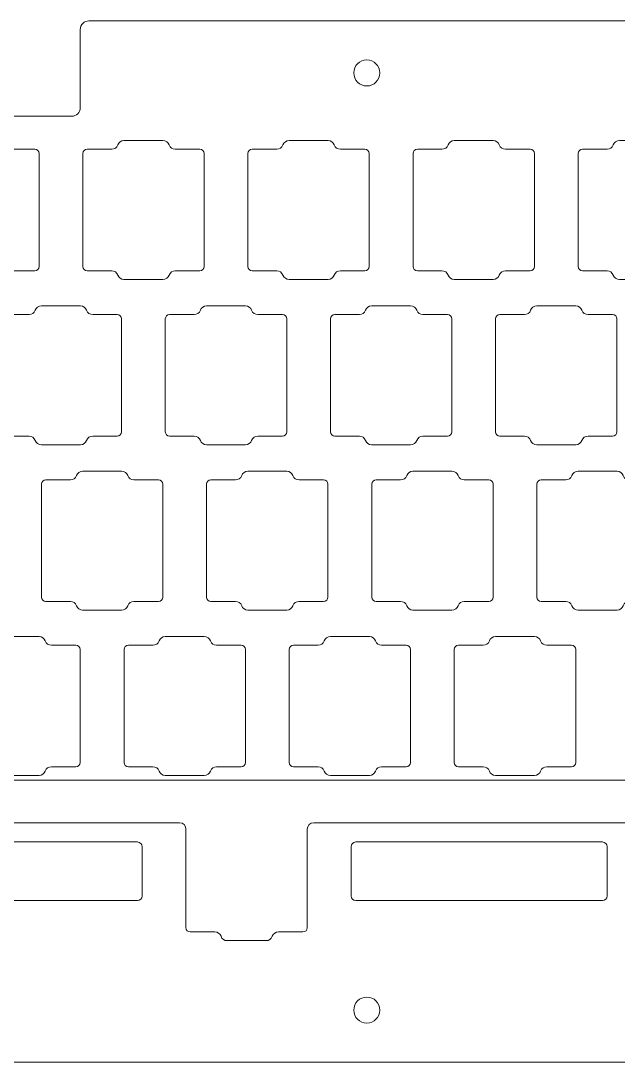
# Model space of a CAD drawing. Header units: inches. Extents: x 9.4 to 50.6, y -18.7 to 48.7.
# Drawn here: x 30 to 36.9, y 12.06 to 24.06 of the extents above; entities that cross this region are included whole.
import ezdxf

# ---------------------------------------------------------------- set-up
doc = ezdxf.new("R2010")
doc.units = ezdxf.units.IN
doc.header["$MEASUREMENT"] = 0
doc.layers.add('Layer 1', color=7, linetype='Continuous')

# ---------------------------------------------------------------- blocks, each defined once
blk = doc.blocks.new('block 147')
at = {"layer": 'Layer 1', "lineweight": 0}
blk.add_open_spline([(50.214, 24.062), (50.435, 24.062), (50.614, 23.883), (50.614, 23.662), (50.614, 23.662), (50.614, 12.463), (50.614, 12.463), (50.614, 12.242), (50.435, 12.063), (50.214, 12.063), (50.214, 12.063), (9.766, 12.063), (9.766, 12.063), (9.545, 12.063), (9.366, 12.242), (9.366, 12.463), (9.366, 12.463), (9.366, 23.662), (9.366, 23.662), (9.366, 23.883), (9.545, 24.062), (9.766, 24.062), (9.766, 24.062), (29.19, 24.062), (29.19, 24.062), (29.245, 24.062), (29.29, 24.018), (29.29, 23.962), (29.29, 23.962), (29.29, 23.062), (29.29, 23.062), (29.29, 23.007), (29.335, 22.962), (29.39, 22.962), (29.39, 22.962), (30.59, 22.962), (30.59, 22.962), (30.645, 22.962), (30.69, 23.007), (30.69, 23.062), (30.69, 23.062), (30.69, 23.962), (30.69, 23.962), (30.69, 24.018), (30.735, 24.062), (30.79, 24.062), (30.79, 24.062), (50.214, 24.062), (50.214, 24.062)], degree=3, knots=[0, 0, 0, 0, 1, 1, 1, 2, 2, 2, 3, 3, 3, 4, 4, 4, 5, 5, 5, 6, 6, 6, 7, 7, 7, 8, 8, 8, 9, 9, 9, 10, 10, 10, 11, 11, 11, 12, 12, 12, 13, 13, 13, 14, 14, 14, 15, 15, 15, 16, 16, 16, 16], dxfattribs=at)
blk = doc.blocks.new('block 148')
at = {"layer": 'Layer 1', "lineweight": 0}
blk.add_open_spline([(31.35, 13.925), (31.38, 13.925), (31.404, 13.949), (31.404, 13.979), (31.404, 13.979), (31.404, 14.546), (31.404, 14.546), (31.404, 14.576), (31.38, 14.6), (31.35, 14.6), (31.35, 14.6), (28.506, 14.6), (28.506, 14.6), (28.476, 14.6), (28.452, 14.576), (28.452, 14.546), (28.452, 14.546), (28.452, 13.979), (28.452, 13.979), (28.452, 13.949), (28.476, 13.925), (28.506, 13.925), (28.506, 13.925), (31.35, 13.925), (31.35, 13.925)], degree=3, knots=[0, 0, 0, 0, 1, 1, 1, 2, 2, 2, 3, 3, 3, 4, 4, 4, 5, 5, 5, 6, 6, 6, 7, 7, 7, 8, 8, 8, 8], dxfattribs=at)
blk = doc.blocks.new('block 149')
at = {"layer": 'Layer 1', "lineweight": 0}
blk.add_open_spline([(36.713, 13.925), (36.743, 13.925), (36.767, 13.949), (36.767, 13.979), (36.767, 13.979), (36.767, 14.546), (36.767, 14.546), (36.767, 14.576), (36.743, 14.6), (36.713, 14.6), (36.713, 14.6), (33.868, 14.6), (33.868, 14.6), (33.838, 14.6), (33.814, 14.576), (33.814, 14.546), (33.814, 14.546), (33.814, 13.979), (33.814, 13.979), (33.814, 13.949), (33.838, 13.925), (33.868, 13.925), (33.868, 13.925), (36.713, 13.925), (36.713, 13.925)], degree=3, knots=[0, 0, 0, 0, 1, 1, 1, 2, 2, 2, 3, 3, 3, 4, 4, 4, 5, 5, 5, 6, 6, 6, 7, 7, 7, 8, 8, 8, 8], dxfattribs=at)
blk = doc.blocks.new('block 155')
at = {"layer": 'Layer 1', "lineweight": 0}
blk.add_open_spline([(34.145, 12.663), (34.145, 12.746), (34.078, 12.813), (33.995, 12.813), (33.912, 12.813), (33.845, 12.746), (33.845, 12.663), (33.845, 12.58), (33.912, 12.513), (33.995, 12.513), (34.078, 12.513), (34.145, 12.58), (34.145, 12.663), (34.145, 12.663), (34.145, 12.663), (34.145, 12.663)], degree=3, knots=[0, 0, 0, 0, 1, 1, 1, 2, 2, 2, 3, 3, 3, 4, 4, 4, 5, 5, 5, 5], dxfattribs=at)
blk = doc.blocks.new('block 160')
at = {"layer": 'Layer 1', "lineweight": 0}
blk.add_open_spline([(34.145, 23.462), (34.145, 23.545), (34.078, 23.612), (33.995, 23.612), (33.912, 23.612), (33.845, 23.545), (33.845, 23.462), (33.845, 23.38), (33.912, 23.312), (33.995, 23.312), (34.078, 23.312), (34.145, 23.38), (34.145, 23.462), (34.145, 23.462), (34.145, 23.462), (34.145, 23.462)], degree=3, knots=[0, 0, 0, 0, 1, 1, 1, 2, 2, 2, 3, 3, 3, 4, 4, 4, 5, 5, 5, 5], dxfattribs=at)
blk = doc.blocks.new('block 168')
at = {"layer": 'Layer 1', "lineweight": 0}
blk.add_open_spline([(29.739, 21.082), (29.77, 21.082), (29.799, 21.102), (29.809, 21.132), (29.82, 21.162), (29.848, 21.182), (29.88, 21.182), (29.88, 21.182), (30.164, 21.182), (30.164, 21.182), (30.191, 21.182), (30.214, 21.205), (30.214, 21.232), (30.214, 21.232), (30.214, 22.532), (30.214, 22.532), (30.214, 22.56), (30.191, 22.582), (30.164, 22.582), (30.164, 22.582), (29.88, 22.582), (29.88, 22.582), (29.848, 22.582), (29.82, 22.602), (29.809, 22.632), (29.799, 22.662), (29.77, 22.682), (29.739, 22.682), (29.739, 22.682), (29.289, 22.682), (29.289, 22.682), (29.257, 22.682), (29.229, 22.662), (29.218, 22.632), (29.207, 22.602), (29.179, 22.582), (29.147, 22.582), (29.147, 22.582), (28.864, 22.582), (28.864, 22.582), (28.836, 22.582), (28.814, 22.56), (28.814, 22.532), (28.814, 22.532), (28.814, 21.232), (28.814, 21.232), (28.814, 21.205), (28.836, 21.182), (28.864, 21.182), (28.864, 21.182), (29.147, 21.182), (29.147, 21.182), (29.179, 21.182), (29.207, 21.162), (29.218, 21.132), (29.229, 21.102), (29.257, 21.082), (29.289, 21.082), (29.289, 21.082), (29.739, 21.082), (29.739, 21.082)], degree=3, knots=[0, 0, 0, 0, 1, 1, 1, 2, 2, 2, 3, 3, 3, 4, 4, 4, 5, 5, 5, 6, 6, 6, 7, 7, 7, 8, 8, 8, 9, 9, 9, 10, 10, 10, 11, 11, 11, 12, 12, 12, 13, 13, 13, 14, 14, 14, 15, 15, 15, 16, 16, 16, 17, 17, 17, 18, 18, 18, 19, 19, 19, 20, 20, 20, 20], dxfattribs=at)
blk = doc.blocks.new('block 173')
at = {"layer": 'Layer 1', "lineweight": 0}
blk.add_open_spline([(36.909, 22.682), (36.877, 22.682), (36.849, 22.662), (36.838, 22.632), (36.827, 22.602), (36.799, 22.582), (36.767, 22.582), (36.767, 22.582), (36.484, 22.582), (36.484, 22.582), (36.456, 22.582), (36.434, 22.56), (36.434, 22.532), (36.434, 22.532), (36.434, 21.232), (36.434, 21.232), (36.434, 21.205), (36.456, 21.182), (36.484, 21.182), (36.484, 21.182), (36.767, 21.182), (36.767, 21.182), (36.799, 21.182), (36.827, 21.162), (36.838, 21.132), (36.849, 21.102), (36.877, 21.082), (36.909, 21.082), (36.909, 21.082), (37.359, 21.082), (37.359, 21.082), (37.39, 21.082), (37.419, 21.102), (37.429, 21.132), (37.44, 21.162), (37.468, 21.182), (37.5, 21.182), (37.5, 21.182), (37.784, 21.182), (37.784, 21.182), (37.811, 21.182), (37.834, 21.205), (37.834, 21.232), (37.834, 21.232), (37.834, 22.532), (37.834, 22.532), (37.834, 22.56), (37.811, 22.582), (37.784, 22.582), (37.784, 22.582), (37.5, 22.582), (37.5, 22.582), (37.468, 22.582), (37.44, 22.602), (37.429, 22.632), (37.419, 22.662), (37.39, 22.682), (37.359, 22.682), (37.359, 22.682), (36.909, 22.682), (36.909, 22.682)], degree=3, knots=[0, 0, 0, 0, 1, 1, 1, 2, 2, 2, 3, 3, 3, 4, 4, 4, 5, 5, 5, 6, 6, 6, 7, 7, 7, 8, 8, 8, 9, 9, 9, 10, 10, 10, 11, 11, 11, 12, 12, 12, 13, 13, 13, 14, 14, 14, 15, 15, 15, 16, 16, 16, 17, 17, 17, 18, 18, 18, 19, 19, 19, 20, 20, 20, 20], dxfattribs=at)
blk = doc.blocks.new('block 177')
at = {"layer": 'Layer 1', "lineweight": 0}
blk.add_open_spline([(35.956, 20.777), (35.924, 20.777), (35.896, 20.757), (35.885, 20.727), (35.875, 20.697), (35.846, 20.677), (35.815, 20.677), (35.815, 20.677), (35.531, 20.677), (35.531, 20.677), (35.504, 20.677), (35.481, 20.655), (35.481, 20.627), (35.481, 20.627), (35.481, 19.327), (35.481, 19.327), (35.481, 19.3), (35.504, 19.277), (35.531, 19.277), (35.531, 19.277), (35.815, 19.277), (35.815, 19.277), (35.846, 19.277), (35.875, 19.257), (35.885, 19.227), (35.896, 19.197), (35.924, 19.177), (35.956, 19.177), (35.956, 19.177), (36.406, 19.177), (36.406, 19.177), (36.438, 19.177), (36.466, 19.197), (36.477, 19.227), (36.487, 19.257), (36.516, 19.277), (36.548, 19.277), (36.548, 19.277), (36.831, 19.277), (36.831, 19.277), (36.859, 19.277), (36.881, 19.3), (36.881, 19.327), (36.881, 19.327), (36.881, 20.627), (36.881, 20.627), (36.881, 20.655), (36.859, 20.677), (36.831, 20.677), (36.831, 20.677), (36.548, 20.677), (36.548, 20.677), (36.516, 20.677), (36.487, 20.697), (36.477, 20.727), (36.466, 20.757), (36.438, 20.777), (36.406, 20.777), (36.406, 20.777), (35.956, 20.777), (35.956, 20.777)], degree=3, knots=[0, 0, 0, 0, 1, 1, 1, 2, 2, 2, 3, 3, 3, 4, 4, 4, 5, 5, 5, 6, 6, 6, 7, 7, 7, 8, 8, 8, 9, 9, 9, 10, 10, 10, 11, 11, 11, 12, 12, 12, 13, 13, 13, 14, 14, 14, 15, 15, 15, 16, 16, 16, 17, 17, 17, 18, 18, 18, 19, 19, 19, 20, 20, 20, 20], dxfattribs=at)
blk = doc.blocks.new('block 181')
at = {"layer": 'Layer 1', "lineweight": 0}
blk.add_open_spline([(36.432, 18.872), (36.401, 18.872), (36.372, 18.852), (36.362, 18.822), (36.351, 18.792), (36.323, 18.772), (36.291, 18.772), (36.291, 18.772), (36.007, 18.772), (36.007, 18.772), (35.98, 18.772), (35.957, 18.75), (35.957, 18.722), (35.957, 18.722), (35.957, 17.422), (35.957, 17.422), (35.957, 17.395), (35.98, 17.372), (36.007, 17.372), (36.007, 17.372), (36.291, 17.372), (36.291, 17.372), (36.323, 17.372), (36.351, 17.352), (36.362, 17.322), (36.372, 17.292), (36.401, 17.272), (36.432, 17.272), (36.432, 17.272), (36.882, 17.272), (36.882, 17.272), (36.914, 17.272), (36.943, 17.292), (36.953, 17.322), (36.964, 17.352), (36.992, 17.372), (37.024, 17.372), (37.024, 17.372), (37.307, 17.372), (37.307, 17.372), (37.335, 17.372), (37.357, 17.395), (37.357, 17.422), (37.357, 17.422), (37.357, 18.722), (37.357, 18.722), (37.357, 18.75), (37.335, 18.772), (37.307, 18.772), (37.307, 18.772), (37.024, 18.772), (37.024, 18.772), (36.992, 18.772), (36.964, 18.792), (36.953, 18.822), (36.943, 18.852), (36.914, 18.872), (36.882, 18.872), (36.882, 18.872), (36.432, 18.872), (36.432, 18.872)], degree=3, knots=[0, 0, 0, 0, 1, 1, 1, 2, 2, 2, 3, 3, 3, 4, 4, 4, 5, 5, 5, 6, 6, 6, 7, 7, 7, 8, 8, 8, 9, 9, 9, 10, 10, 10, 11, 11, 11, 12, 12, 12, 13, 13, 13, 14, 14, 14, 15, 15, 15, 16, 16, 16, 17, 17, 17, 18, 18, 18, 19, 19, 19, 20, 20, 20, 20], dxfattribs=at)
blk = doc.blocks.new('block 182')
at = {"layer": 'Layer 1', "lineweight": 0}
blk.add_open_spline([(30.215, 15.367), (30.247, 15.367), (30.275, 15.387), (30.286, 15.417), (30.296, 15.447), (30.325, 15.467), (30.356, 15.467), (30.356, 15.467), (30.64, 15.467), (30.64, 15.467), (30.667, 15.467), (30.69, 15.49), (30.69, 15.517), (30.69, 15.517), (30.69, 16.817), (30.69, 16.817), (30.69, 16.845), (30.667, 16.867), (30.64, 16.867), (30.64, 16.867), (30.356, 16.867), (30.356, 16.867), (30.325, 16.867), (30.296, 16.887), (30.286, 16.917), (30.275, 16.947), (30.247, 16.967), (30.215, 16.967), (30.215, 16.967), (29.765, 16.967), (29.765, 16.967), (29.733, 16.967), (29.705, 16.947), (29.694, 16.917), (29.684, 16.887), (29.655, 16.867), (29.623, 16.867), (29.623, 16.867), (29.34, 16.867), (29.34, 16.867), (29.312, 16.867), (29.29, 16.845), (29.29, 16.817), (29.29, 16.817), (29.29, 15.517), (29.29, 15.517), (29.29, 15.49), (29.312, 15.467), (29.34, 15.467), (29.34, 15.467), (29.623, 15.467), (29.623, 15.467), (29.655, 15.467), (29.684, 15.447), (29.694, 15.417), (29.705, 15.387), (29.733, 15.367), (29.765, 15.367), (29.765, 15.367), (30.215, 15.367), (30.215, 15.367)], degree=3, knots=[0, 0, 0, 0, 1, 1, 1, 2, 2, 2, 3, 3, 3, 4, 4, 4, 5, 5, 5, 6, 6, 6, 7, 7, 7, 8, 8, 8, 9, 9, 9, 10, 10, 10, 11, 11, 11, 12, 12, 12, 13, 13, 13, 14, 14, 14, 15, 15, 15, 16, 16, 16, 17, 17, 17, 18, 18, 18, 19, 19, 19, 20, 20, 20, 20], dxfattribs=at)
blk = doc.blocks.new('block 142')
at = {"layer": 'Layer 1', "lineweight": 0}
for points, knots in [([(31.644, 21.082), (31.675, 21.082), (31.704, 21.102), (31.714, 21.132), (31.725, 21.162), (31.753, 21.182), (31.785, 21.182), (31.785, 21.182), (32.069, 21.182), (32.069, 21.182), (32.096, 21.182), (32.119, 21.205), (32.119, 21.232), (32.119, 21.232), (32.119, 22.532), (32.119, 22.532), (32.119, 22.56), (32.096, 22.582), (32.069, 22.582), (32.069, 22.582), (31.785, 22.582), (31.785, 22.582), (31.753, 22.582), (31.725, 22.602), (31.714, 22.632), (31.704, 22.662), (31.675, 22.682), (31.644, 22.682), (31.644, 22.682), (31.194, 22.682), (31.194, 22.682), (31.162, 22.682), (31.134, 22.662), (31.123, 22.632), (31.112, 22.602), (31.084, 22.582), (31.052, 22.582), (31.052, 22.582), (30.769, 22.582), (30.769, 22.582), (30.741, 22.582), (30.719, 22.56), (30.719, 22.532), (30.719, 22.532), (30.719, 21.232), (30.719, 21.232), (30.719, 21.205), (30.741, 21.182), (30.769, 21.182), (30.769, 21.182), (31.052, 21.182), (31.052, 21.182), (31.084, 21.182), (31.112, 21.162), (31.123, 21.132), (31.134, 21.102), (31.162, 21.082), (31.194, 21.082), (31.194, 21.082), (31.644, 21.082), (31.644, 21.082)], [0, 0, 0, 0, 1, 1, 1, 2, 2, 2, 3, 3, 3, 4, 4, 4, 5, 5, 5, 6, 6, 6, 7, 7, 7, 8, 8, 8, 9, 9, 9, 10, 10, 10, 11, 11, 11, 12, 12, 12, 13, 13, 13, 14, 14, 14, 15, 15, 15, 16, 16, 16, 17, 17, 17, 18, 18, 18, 19, 19, 19, 20, 20, 20, 20]), ([(33.549, 21.082), (33.58, 21.082), (33.609, 21.102), (33.619, 21.132), (33.63, 21.162), (33.658, 21.182), (33.69, 21.182), (33.69, 21.182), (33.974, 21.182), (33.974, 21.182), (34.001, 21.182), (34.024, 21.205), (34.024, 21.232), (34.024, 21.232), (34.024, 22.532), (34.024, 22.532), (34.024, 22.56), (34.001, 22.582), (33.974, 22.582), (33.974, 22.582), (33.69, 22.582), (33.69, 22.582), (33.658, 22.582), (33.63, 22.602), (33.619, 22.632), (33.609, 22.662), (33.58, 22.682), (33.549, 22.682), (33.549, 22.682), (33.099, 22.682), (33.099, 22.682), (33.067, 22.682), (33.039, 22.662), (33.028, 22.632), (33.017, 22.602), (32.989, 22.582), (32.957, 22.582), (32.957, 22.582), (32.674, 22.582), (32.674, 22.582), (32.646, 22.582), (32.624, 22.56), (32.624, 22.532), (32.624, 22.532), (32.624, 21.232), (32.624, 21.232), (32.624, 21.205), (32.646, 21.182), (32.674, 21.182), (32.674, 21.182), (32.957, 21.182), (32.957, 21.182), (32.989, 21.182), (33.017, 21.162), (33.028, 21.132), (33.039, 21.102), (33.067, 21.082), (33.099, 21.082), (33.099, 21.082), (33.549, 21.082), (33.549, 21.082)], [0, 0, 0, 0, 1, 1, 1, 2, 2, 2, 3, 3, 3, 4, 4, 4, 5, 5, 5, 6, 6, 6, 7, 7, 7, 8, 8, 8, 9, 9, 9, 10, 10, 10, 11, 11, 11, 12, 12, 12, 13, 13, 13, 14, 14, 14, 15, 15, 15, 16, 16, 16, 17, 17, 17, 18, 18, 18, 19, 19, 19, 20, 20, 20, 20]), ([(35.454, 21.082), (35.485, 21.082), (35.514, 21.102), (35.524, 21.132), (35.535, 21.162), (35.563, 21.182), (35.595, 21.182), (35.595, 21.182), (35.879, 21.182), (35.879, 21.182), (35.906, 21.182), (35.929, 21.205), (35.929, 21.232), (35.929, 21.232), (35.929, 22.532), (35.929, 22.532), (35.929, 22.56), (35.906, 22.582), (35.879, 22.582), (35.879, 22.582), (35.595, 22.582), (35.595, 22.582), (35.563, 22.582), (35.535, 22.602), (35.524, 22.632), (35.514, 22.662), (35.485, 22.682), (35.454, 22.682), (35.454, 22.682), (35.004, 22.682), (35.004, 22.682), (34.972, 22.682), (34.944, 22.662), (34.933, 22.632), (34.922, 22.602), (34.894, 22.582), (34.862, 22.582), (34.862, 22.582), (34.579, 22.582), (34.579, 22.582), (34.551, 22.582), (34.529, 22.56), (34.529, 22.532), (34.529, 22.532), (34.529, 21.232), (34.529, 21.232), (34.529, 21.205), (34.551, 21.182), (34.579, 21.182), (34.579, 21.182), (34.862, 21.182), (34.862, 21.182), (34.894, 21.182), (34.922, 21.162), (34.933, 21.132), (34.944, 21.102), (34.972, 21.082), (35.004, 21.082), (35.004, 21.082), (35.454, 21.082), (35.454, 21.082)], [0, 0, 0, 0, 1, 1, 1, 2, 2, 2, 3, 3, 3, 4, 4, 4, 5, 5, 5, 6, 6, 6, 7, 7, 7, 8, 8, 8, 9, 9, 9, 10, 10, 10, 11, 11, 11, 12, 12, 12, 13, 13, 13, 14, 14, 14, 15, 15, 15, 16, 16, 16, 17, 17, 17, 18, 18, 18, 19, 19, 19, 20, 20, 20, 20]), ([(30.691, 19.177), (30.723, 19.177), (30.751, 19.197), (30.762, 19.227), (30.772, 19.257), (30.801, 19.277), (30.833, 19.277), (30.833, 19.277), (31.116, 19.277), (31.116, 19.277), (31.144, 19.277), (31.166, 19.3), (31.166, 19.327), (31.166, 19.327), (31.166, 20.627), (31.166, 20.627), (31.166, 20.655), (31.144, 20.677), (31.116, 20.677), (31.116, 20.677), (30.833, 20.677), (30.833, 20.677), (30.801, 20.677), (30.772, 20.697), (30.762, 20.727), (30.751, 20.757), (30.723, 20.777), (30.691, 20.777), (30.691, 20.777), (30.241, 20.777), (30.241, 20.777), (30.209, 20.777), (30.181, 20.757), (30.17, 20.727), (30.16, 20.697), (30.131, 20.677), (30.1, 20.677), (30.1, 20.677), (29.816, 20.677), (29.816, 20.677), (29.788, 20.677), (29.766, 20.655), (29.766, 20.627), (29.766, 20.627), (29.766, 19.327), (29.766, 19.327), (29.766, 19.3), (29.788, 19.277), (29.816, 19.277), (29.816, 19.277), (30.1, 19.277), (30.1, 19.277), (30.131, 19.277), (30.16, 19.257), (30.17, 19.227), (30.181, 19.197), (30.209, 19.177), (30.241, 19.177), (30.241, 19.177), (30.691, 19.177), (30.691, 19.177)], [0, 0, 0, 0, 1, 1, 1, 2, 2, 2, 3, 3, 3, 4, 4, 4, 5, 5, 5, 6, 6, 6, 7, 7, 7, 8, 8, 8, 9, 9, 9, 10, 10, 10, 11, 11, 11, 12, 12, 12, 13, 13, 13, 14, 14, 14, 15, 15, 15, 16, 16, 16, 17, 17, 17, 18, 18, 18, 19, 19, 19, 20, 20, 20, 20]), ([(32.596, 19.177), (32.628, 19.177), (32.656, 19.197), (32.667, 19.227), (32.677, 19.257), (32.706, 19.277), (32.738, 19.277), (32.738, 19.277), (33.021, 19.277), (33.021, 19.277), (33.049, 19.277), (33.071, 19.3), (33.071, 19.327), (33.071, 19.327), (33.071, 20.627), (33.071, 20.627), (33.071, 20.655), (33.049, 20.677), (33.021, 20.677), (33.021, 20.677), (32.738, 20.677), (32.738, 20.677), (32.706, 20.677), (32.677, 20.697), (32.667, 20.727), (32.656, 20.757), (32.628, 20.777), (32.596, 20.777), (32.596, 20.777), (32.146, 20.777), (32.146, 20.777), (32.114, 20.777), (32.086, 20.757), (32.075, 20.727), (32.065, 20.697), (32.036, 20.677), (32.005, 20.677), (32.005, 20.677), (31.721, 20.677), (31.721, 20.677), (31.694, 20.677), (31.671, 20.655), (31.671, 20.627), (31.671, 20.627), (31.671, 19.327), (31.671, 19.327), (31.671, 19.3), (31.694, 19.277), (31.721, 19.277), (31.721, 19.277), (32.005, 19.277), (32.005, 19.277), (32.036, 19.277), (32.065, 19.257), (32.075, 19.227), (32.086, 19.197), (32.114, 19.177), (32.146, 19.177), (32.146, 19.177), (32.596, 19.177), (32.596, 19.177)], [0, 0, 0, 0, 1, 1, 1, 2, 2, 2, 3, 3, 3, 4, 4, 4, 5, 5, 5, 6, 6, 6, 7, 7, 7, 8, 8, 8, 9, 9, 9, 10, 10, 10, 11, 11, 11, 12, 12, 12, 13, 13, 13, 14, 14, 14, 15, 15, 15, 16, 16, 16, 17, 17, 17, 18, 18, 18, 19, 19, 19, 20, 20, 20, 20]), ([(34.501, 19.177), (34.533, 19.177), (34.561, 19.197), (34.572, 19.227), (34.582, 19.257), (34.611, 19.277), (34.643, 19.277), (34.643, 19.277), (34.926, 19.277), (34.926, 19.277), (34.954, 19.277), (34.976, 19.3), (34.976, 19.327), (34.976, 19.327), (34.976, 20.627), (34.976, 20.627), (34.976, 20.655), (34.954, 20.677), (34.926, 20.677), (34.926, 20.677), (34.643, 20.677), (34.643, 20.677), (34.611, 20.677), (34.582, 20.697), (34.572, 20.727), (34.561, 20.757), (34.533, 20.777), (34.501, 20.777), (34.501, 20.777), (34.051, 20.777), (34.051, 20.777), (34.019, 20.777), (33.991, 20.757), (33.98, 20.727), (33.97, 20.697), (33.941, 20.677), (33.91, 20.677), (33.91, 20.677), (33.626, 20.677), (33.626, 20.677), (33.599, 20.677), (33.576, 20.655), (33.576, 20.627), (33.576, 20.627), (33.576, 19.327), (33.576, 19.327), (33.576, 19.3), (33.599, 19.277), (33.626, 19.277), (33.626, 19.277), (33.91, 19.277), (33.91, 19.277), (33.941, 19.277), (33.97, 19.257), (33.98, 19.227), (33.991, 19.197), (34.019, 19.177), (34.051, 19.177), (34.051, 19.177), (34.501, 19.177), (34.501, 19.177)], [0, 0, 0, 0, 1, 1, 1, 2, 2, 2, 3, 3, 3, 4, 4, 4, 5, 5, 5, 6, 6, 6, 7, 7, 7, 8, 8, 8, 9, 9, 9, 10, 10, 10, 11, 11, 11, 12, 12, 12, 13, 13, 13, 14, 14, 14, 15, 15, 15, 16, 16, 16, 17, 17, 17, 18, 18, 18, 19, 19, 19, 20, 20, 20, 20]), ([(31.167, 17.272), (31.199, 17.272), (31.228, 17.292), (31.238, 17.322), (31.249, 17.352), (31.277, 17.372), (31.309, 17.372), (31.309, 17.372), (31.592, 17.372), (31.592, 17.372), (31.62, 17.372), (31.642, 17.395), (31.642, 17.422), (31.642, 17.422), (31.642, 18.722), (31.642, 18.722), (31.642, 18.75), (31.62, 18.772), (31.592, 18.772), (31.592, 18.772), (31.309, 18.772), (31.309, 18.772), (31.277, 18.772), (31.249, 18.792), (31.238, 18.822), (31.228, 18.852), (31.199, 18.872), (31.167, 18.872), (31.167, 18.872), (30.717, 18.872), (30.717, 18.872), (30.686, 18.872), (30.657, 18.852), (30.647, 18.822), (30.636, 18.792), (30.608, 18.772), (30.576, 18.772), (30.576, 18.772), (30.292, 18.772), (30.292, 18.772), (30.265, 18.772), (30.242, 18.75), (30.242, 18.722), (30.242, 18.722), (30.242, 17.422), (30.242, 17.422), (30.242, 17.395), (30.265, 17.372), (30.292, 17.372), (30.292, 17.372), (30.576, 17.372), (30.576, 17.372), (30.608, 17.372), (30.636, 17.352), (30.647, 17.322), (30.657, 17.292), (30.686, 17.272), (30.717, 17.272), (30.717, 17.272), (31.167, 17.272), (31.167, 17.272)], [0, 0, 0, 0, 1, 1, 1, 2, 2, 2, 3, 3, 3, 4, 4, 4, 5, 5, 5, 6, 6, 6, 7, 7, 7, 8, 8, 8, 9, 9, 9, 10, 10, 10, 11, 11, 11, 12, 12, 12, 13, 13, 13, 14, 14, 14, 15, 15, 15, 16, 16, 16, 17, 17, 17, 18, 18, 18, 19, 19, 19, 20, 20, 20, 20]), ([(33.072, 17.272), (33.104, 17.272), (33.133, 17.292), (33.143, 17.322), (33.154, 17.352), (33.182, 17.372), (33.214, 17.372), (33.214, 17.372), (33.497, 17.372), (33.497, 17.372), (33.525, 17.372), (33.547, 17.395), (33.547, 17.422), (33.547, 17.422), (33.547, 18.722), (33.547, 18.722), (33.547, 18.75), (33.525, 18.772), (33.497, 18.772), (33.497, 18.772), (33.214, 18.772), (33.214, 18.772), (33.182, 18.772), (33.154, 18.792), (33.143, 18.822), (33.133, 18.852), (33.104, 18.872), (33.072, 18.872), (33.072, 18.872), (32.622, 18.872), (32.622, 18.872), (32.591, 18.872), (32.562, 18.852), (32.552, 18.822), (32.541, 18.792), (32.513, 18.772), (32.481, 18.772), (32.481, 18.772), (32.197, 18.772), (32.197, 18.772), (32.17, 18.772), (32.147, 18.75), (32.147, 18.722), (32.147, 18.722), (32.147, 17.422), (32.147, 17.422), (32.147, 17.395), (32.17, 17.372), (32.197, 17.372), (32.197, 17.372), (32.481, 17.372), (32.481, 17.372), (32.513, 17.372), (32.541, 17.352), (32.552, 17.322), (32.562, 17.292), (32.591, 17.272), (32.622, 17.272), (32.622, 17.272), (33.072, 17.272), (33.072, 17.272)], [0, 0, 0, 0, 1, 1, 1, 2, 2, 2, 3, 3, 3, 4, 4, 4, 5, 5, 5, 6, 6, 6, 7, 7, 7, 8, 8, 8, 9, 9, 9, 10, 10, 10, 11, 11, 11, 12, 12, 12, 13, 13, 13, 14, 14, 14, 15, 15, 15, 16, 16, 16, 17, 17, 17, 18, 18, 18, 19, 19, 19, 20, 20, 20, 20]), ([(34.977, 17.272), (35.009, 17.272), (35.038, 17.292), (35.048, 17.322), (35.059, 17.352), (35.087, 17.372), (35.119, 17.372), (35.119, 17.372), (35.402, 17.372), (35.402, 17.372), (35.43, 17.372), (35.452, 17.395), (35.452, 17.422), (35.452, 17.422), (35.452, 18.722), (35.452, 18.722), (35.452, 18.75), (35.43, 18.772), (35.402, 18.772), (35.402, 18.772), (35.119, 18.772), (35.119, 18.772), (35.087, 18.772), (35.059, 18.792), (35.048, 18.822), (35.038, 18.852), (35.009, 18.872), (34.977, 18.872), (34.977, 18.872), (34.527, 18.872), (34.527, 18.872), (34.496, 18.872), (34.467, 18.852), (34.457, 18.822), (34.446, 18.792), (34.418, 18.772), (34.386, 18.772), (34.386, 18.772), (34.102, 18.772), (34.102, 18.772), (34.075, 18.772), (34.052, 18.75), (34.052, 18.722), (34.052, 18.722), (34.052, 17.422), (34.052, 17.422), (34.052, 17.395), (34.075, 17.372), (34.102, 17.372), (34.102, 17.372), (34.386, 17.372), (34.386, 17.372), (34.418, 17.372), (34.446, 17.352), (34.457, 17.322), (34.467, 17.292), (34.496, 17.272), (34.527, 17.272), (34.527, 17.272), (34.977, 17.272), (34.977, 17.272)], [0, 0, 0, 0, 1, 1, 1, 2, 2, 2, 3, 3, 3, 4, 4, 4, 5, 5, 5, 6, 6, 6, 7, 7, 7, 8, 8, 8, 9, 9, 9, 10, 10, 10, 11, 11, 11, 12, 12, 12, 13, 13, 13, 14, 14, 14, 15, 15, 15, 16, 16, 16, 17, 17, 17, 18, 18, 18, 19, 19, 19, 20, 20, 20, 20]), ([(32.12, 15.367), (32.152, 15.367), (32.18, 15.387), (32.191, 15.417), (32.201, 15.447), (32.23, 15.467), (32.261, 15.467), (32.261, 15.467), (32.545, 15.467), (32.545, 15.467), (32.572, 15.467), (32.595, 15.49), (32.595, 15.517), (32.595, 15.517), (32.595, 16.817), (32.595, 16.817), (32.595, 16.845), (32.572, 16.867), (32.545, 16.867), (32.545, 16.867), (32.261, 16.867), (32.261, 16.867), (32.23, 16.867), (32.201, 16.887), (32.191, 16.917), (32.18, 16.947), (32.152, 16.967), (32.12, 16.967), (32.12, 16.967), (31.67, 16.967), (31.67, 16.967), (31.638, 16.967), (31.61, 16.947), (31.599, 16.917), (31.589, 16.887), (31.56, 16.867), (31.528, 16.867), (31.528, 16.867), (31.245, 16.867), (31.245, 16.867), (31.217, 16.867), (31.195, 16.845), (31.195, 16.817), (31.195, 16.817), (31.195, 15.517), (31.195, 15.517), (31.195, 15.49), (31.217, 15.467), (31.245, 15.467), (31.245, 15.467), (31.528, 15.467), (31.528, 15.467), (31.56, 15.467), (31.589, 15.447), (31.599, 15.417), (31.61, 15.387), (31.638, 15.367), (31.67, 15.367), (31.67, 15.367), (32.12, 15.367), (32.12, 15.367)], [0, 0, 0, 0, 1, 1, 1, 2, 2, 2, 3, 3, 3, 4, 4, 4, 5, 5, 5, 6, 6, 6, 7, 7, 7, 8, 8, 8, 9, 9, 9, 10, 10, 10, 11, 11, 11, 12, 12, 12, 13, 13, 13, 14, 14, 14, 15, 15, 15, 16, 16, 16, 17, 17, 17, 18, 18, 18, 19, 19, 19, 20, 20, 20, 20]), ([(34.025, 15.367), (34.057, 15.367), (34.085, 15.387), (34.096, 15.417), (34.106, 15.447), (34.135, 15.467), (34.166, 15.467), (34.166, 15.467), (34.45, 15.467), (34.45, 15.467), (34.477, 15.467), (34.5, 15.49), (34.5, 15.517), (34.5, 15.517), (34.5, 16.817), (34.5, 16.817), (34.5, 16.845), (34.477, 16.867), (34.45, 16.867), (34.45, 16.867), (34.166, 16.867), (34.166, 16.867), (34.135, 16.867), (34.106, 16.887), (34.096, 16.917), (34.085, 16.947), (34.057, 16.967), (34.025, 16.967), (34.025, 16.967), (33.575, 16.967), (33.575, 16.967), (33.543, 16.967), (33.515, 16.947), (33.504, 16.917), (33.494, 16.887), (33.465, 16.867), (33.433, 16.867), (33.433, 16.867), (33.15, 16.867), (33.15, 16.867), (33.122, 16.867), (33.1, 16.845), (33.1, 16.817), (33.1, 16.817), (33.1, 15.517), (33.1, 15.517), (33.1, 15.49), (33.122, 15.467), (33.15, 15.467), (33.15, 15.467), (33.433, 15.467), (33.433, 15.467), (33.465, 15.467), (33.494, 15.447), (33.504, 15.417), (33.515, 15.387), (33.543, 15.367), (33.575, 15.367), (33.575, 15.367), (34.025, 15.367), (34.025, 15.367)], [0, 0, 0, 0, 1, 1, 1, 2, 2, 2, 3, 3, 3, 4, 4, 4, 5, 5, 5, 6, 6, 6, 7, 7, 7, 8, 8, 8, 9, 9, 9, 10, 10, 10, 11, 11, 11, 12, 12, 12, 13, 13, 13, 14, 14, 14, 15, 15, 15, 16, 16, 16, 17, 17, 17, 18, 18, 18, 19, 19, 19, 20, 20, 20, 20]), ([(35.93, 15.367), (35.962, 15.367), (35.99, 15.387), (36.001, 15.417), (36.011, 15.447), (36.04, 15.467), (36.071, 15.467), (36.071, 15.467), (36.355, 15.467), (36.355, 15.467), (36.383, 15.467), (36.405, 15.49), (36.405, 15.517), (36.405, 15.517), (36.405, 16.817), (36.405, 16.817), (36.405, 16.845), (36.383, 16.867), (36.355, 16.867), (36.355, 16.867), (36.071, 16.867), (36.071, 16.867), (36.04, 16.867), (36.011, 16.887), (36.001, 16.917), (35.99, 16.947), (35.962, 16.967), (35.93, 16.967), (35.93, 16.967), (35.48, 16.967), (35.48, 16.967), (35.448, 16.967), (35.42, 16.947), (35.409, 16.917), (35.399, 16.887), (35.37, 16.867), (35.338, 16.867), (35.338, 16.867), (35.055, 16.867), (35.055, 16.867), (35.027, 16.867), (35.005, 16.845), (35.005, 16.817), (35.005, 16.817), (35.005, 15.517), (35.005, 15.517), (35.005, 15.49), (35.027, 15.467), (35.055, 15.467), (35.055, 15.467), (35.338, 15.467), (35.338, 15.467), (35.37, 15.467), (35.399, 15.447), (35.409, 15.417), (35.42, 15.387), (35.448, 15.367), (35.48, 15.367), (35.48, 15.367), (35.93, 15.367), (35.93, 15.367)], [0, 0, 0, 0, 1, 1, 1, 2, 2, 2, 3, 3, 3, 4, 4, 4, 5, 5, 5, 6, 6, 6, 7, 7, 7, 8, 8, 8, 9, 9, 9, 10, 10, 10, 11, 11, 11, 12, 12, 12, 13, 13, 13, 14, 14, 14, 15, 15, 15, 16, 16, 16, 17, 17, 17, 18, 18, 18, 19, 19, 19, 20, 20, 20, 20]), ([(37.872, 15.312), (37.913, 15.312), (37.947, 15.279), (37.947, 15.237), (37.947, 15.237), (37.947, 13.388), (37.947, 13.388), (37.947, 13.346), (37.913, 13.313), (37.872, 13.313), (37.872, 13.313), (37.347, 13.313), (37.347, 13.313), (37.305, 13.313), (37.272, 13.346), (37.272, 13.388), (37.272, 13.388), (37.272, 14.747), (37.272, 14.747), (37.272, 14.789), (37.238, 14.822), (37.197, 14.822), (37.197, 14.822), (33.384, 14.822), (33.384, 14.822), (33.343, 14.822), (33.309, 14.789), (33.309, 14.747), (33.309, 14.747), (33.309, 13.613), (33.309, 13.613), (33.309, 13.585), (33.287, 13.563), (33.259, 13.563), (33.259, 13.563), (32.976, 13.563), (32.976, 13.563), (32.944, 13.563), (32.916, 13.543), (32.905, 13.513), (32.894, 13.483), (32.866, 13.463), (32.834, 13.463), (32.834, 13.463), (32.384, 13.463), (32.384, 13.463), (32.352, 13.463), (32.324, 13.483), (32.314, 13.513), (32.303, 13.543), (32.275, 13.563), (32.243, 13.563), (32.243, 13.563), (31.959, 13.563), (31.959, 13.563), (31.932, 13.563), (31.909, 13.585), (31.909, 13.613), (31.909, 13.613), (31.909, 14.747), (31.909, 14.747), (31.909, 14.789), (31.876, 14.822), (31.834, 14.822), (31.834, 14.822), (28.022, 14.822), (28.022, 14.822), (27.98, 14.822), (27.947, 14.789), (27.947, 14.747), (27.947, 14.747), (27.947, 13.388), (27.947, 13.388), (27.947, 13.346), (27.913, 13.313), (27.872, 13.313), (27.872, 13.313), (27.347, 13.313), (27.347, 13.313), (27.305, 13.313), (27.272, 13.346), (27.272, 13.388), (27.272, 13.388), (27.272, 15.237), (27.272, 15.237), (27.272, 15.279), (27.305, 15.312), (27.347, 15.312), (27.347, 15.312), (37.872, 15.312), (37.872, 15.312)], [0, 0, 0, 0, 1, 1, 1, 2, 2, 2, 3, 3, 3, 4, 4, 4, 5, 5, 5, 6, 6, 6, 7, 7, 7, 8, 8, 8, 9, 9, 9, 10, 10, 10, 11, 11, 11, 12, 12, 12, 13, 13, 13, 14, 14, 14, 15, 15, 15, 16, 16, 16, 17, 17, 17, 18, 18, 18, 19, 19, 19, 20, 20, 20, 21, 21, 21, 22, 22, 22, 23, 23, 23, 24, 24, 24, 25, 25, 25, 26, 26, 26, 27, 27, 27, 28, 28, 28, 29, 29, 29, 30, 30, 30, 30])]:
    blk.add_open_spline(points, degree=3, knots=knots, dxfattribs=at)
at = {"layer": 'Layer 1'}
for name in ['block 147', 'block 160', 'block 168', 'block 173', 'block 177', 'block 181', 'block 182', 'block 148', 'block 149', 'block 155']:
    blk.add_blockref(name, (0, 0), dxfattribs=at)

msp = doc.modelspace()

# ---------------------------------------------------------------- block references
at = {"layer": 'Layer 1'}
msp.add_blockref('block 142', (0, 0), dxfattribs=at)

doc.saveas('drawing.dxf')
